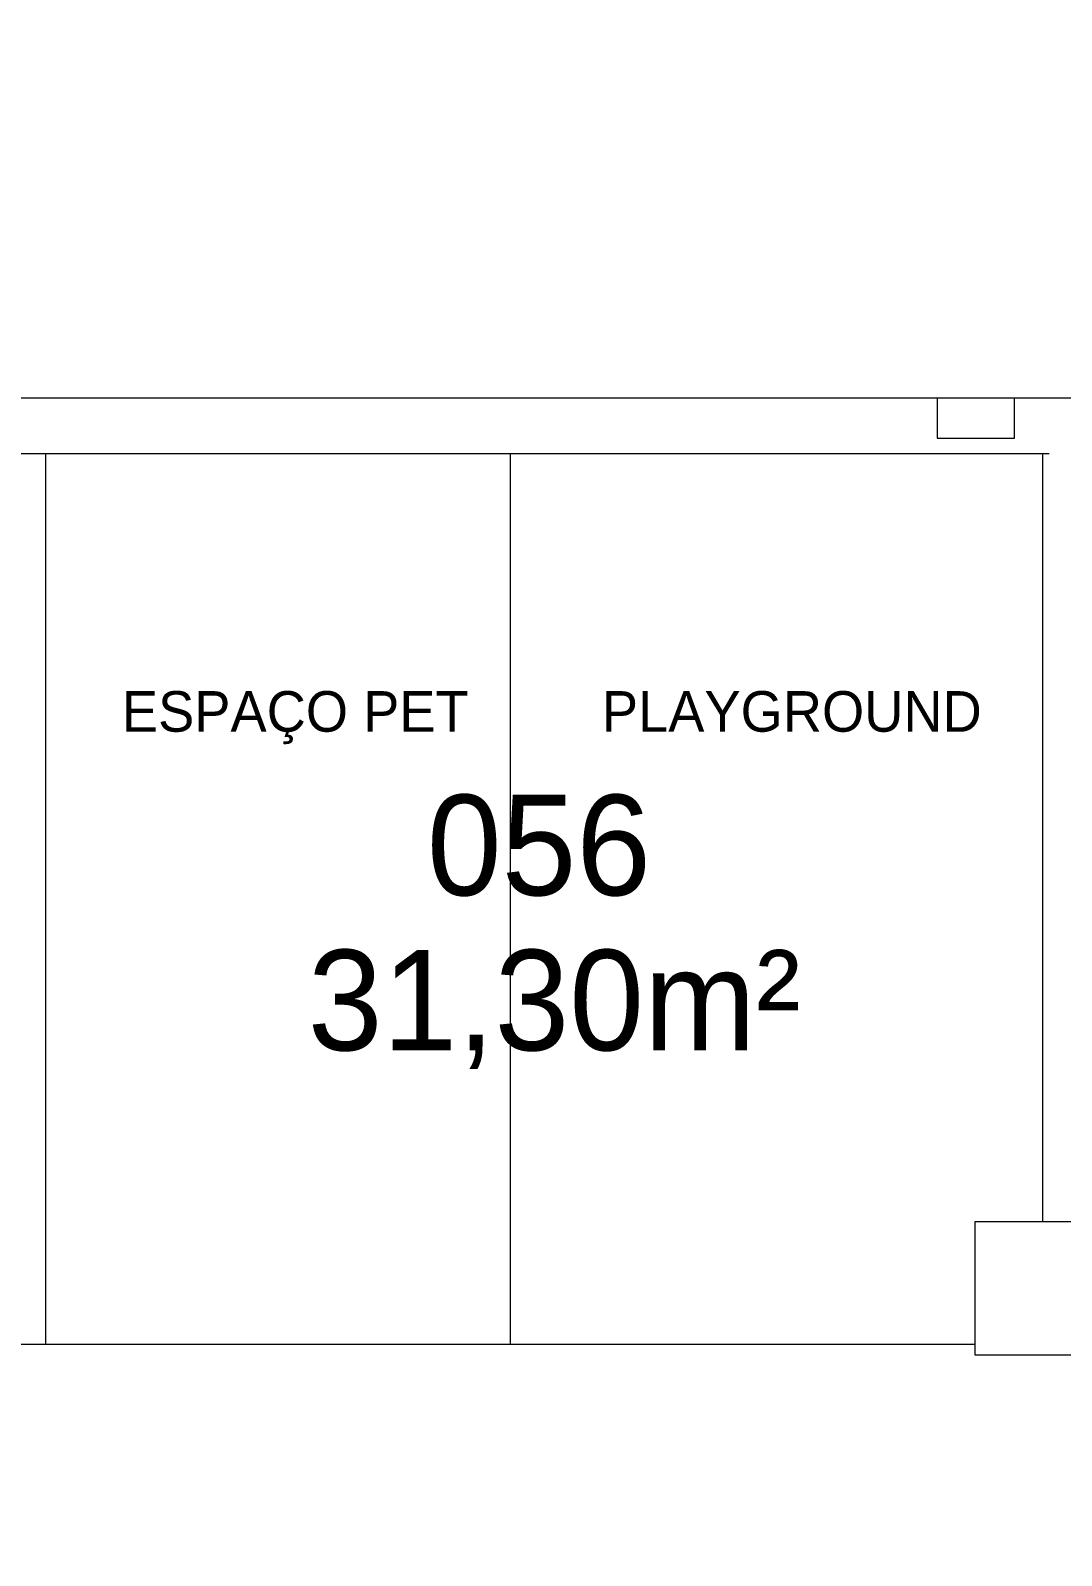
# Model space of a CAD drawing. Header units: metres. Extents: x 2999 to 3109, y 1752 to 1796.
# Drawn here: x 3085.73 to 3092.4, y 1766.64 to 1776.5 of the extents above; entities that cross this region are included whole.
import ezdxf

# ---------------------------------------------------------------- set-up
doc = ezdxf.new("R2010")
doc.units = ezdxf.units.M
doc.layers.add('PAREDES', color=7, linetype='Continuous')
doc.layers.add('VAGAS', color=253, linetype='Continuous')
doc.styles.add('PADRAO MK', font='')
doc.styles.add('ROMANS', font='romans', dxfattribs={"height": 0.16})
doc.styles.get("Standard").update_dxf_attribs({"font": 'arial.ttf'})
doc.styles.get('PADRAO MK').set_extended_font_data('AvantGarde Bk BT')
doc.dimstyles.new('Cota', dxfattribs={"dimtxt": 0.07, "dimasz": 0.08, "dimexe": 0.04, "dimexo": 0.04, "dimgap": 0.02, "dimtad": 1, "dimtxsty": 'Standard', "dimcen": 2.5, "dimclrd": 252, "dimclre": 252, "dimadec": 0, "dimazin": 0, "dimtfac": 1, "dimtmove": 0, "dimatfit": 3, "dimfxl": 1, "dimarcsym": 0})

# ---------------------------------------------------------------- blocks, each defined once
blk = doc.blocks.new('*D8')
at = {"layer": 'DEFPOINTS', "color": 0, "transparency": 16777216}
for p in [(3103.6223, 1794.6316), (2999.3766, 1774.0836), (3103.6223, 1773.8875)]:
    blk.add_point(p, dxfattribs=at)
at = {"layer": 'VAGAS', "color": 1, "lineweight": -2, "transparency": 16777216}
for p, q in [((2999.3766, 1774.3836), (2999.3766, 1795.1316)), ((3103.6223, 1774.1875), (3103.6223, 1795.1316)), ((2999.7266, 1794.6316), (3103.2723, 1794.6316))]:
    blk.add_line(p, q, dxfattribs=at)
at = {"layer": 'VAGAS', "color": 1, "transparency": 16777216}
for points in [[(2999.7266, 1794.6899), (2999.7266, 1794.5732), (2999.3766, 1794.6316)], [(3103.2723, 1794.6899), (3103.2723, 1794.5732), (3103.6223, 1794.6316)]]:
    blk.add_solid(points, dxfattribs=at)
at = {"layer": 'VAGAS', "color": 7, "transparency": 16777216, "insert": (3051.4994, 1795.4458), "char_height": 0.16, "attachment_point": 5, "style": 'ROMANS'}
blk.add_mtext('{\\H7.5x;104,25}', dxfattribs=at)
blk = doc.blocks.new('_ArchTick')
at = {"color": 0, "linetype": 'ByBlock', "const_width": 0.15}
blk.add_lwpolyline([(-0.5, -0.5), (0.5, 0.5)], dxfattribs=at)
blk = doc.blocks.new('*D9')
at = {"layer": 'DEFPOINTS', "color": 0, "transparency": 16777216}
for p in [(3055.0298, 1790.4896), (3101.0013, 1756.7775), (3108.2212, 1756.7775)]:
    blk.add_point(p, dxfattribs=at)
at = {"layer": 'VAGAS', "color": 1, "lineweight": -2, "transparency": 16777216}
for p, q in [((3055.3298, 1790.4896), (3108.7212, 1790.4896)), ((3108.2212, 1790.1396), (3108.2212, 1757.1275)), ((3101.3013, 1756.7775), (3108.7212, 1756.7775))]:
    blk.add_line(p, q, dxfattribs=at)
at = {"layer": 'VAGAS', "color": 1, "transparency": 16777216}
for points in [[(3108.1628, 1790.1396), (3108.2795, 1790.1396), (3108.2212, 1790.4896)], [(3108.1628, 1757.1275), (3108.2795, 1757.1275), (3108.2212, 1756.7775)]]:
    blk.add_solid(points, dxfattribs=at)
at = {"layer": 'VAGAS', "color": 7, "transparency": 16777216, "insert": (3107.4069, 1773.6336), "char_height": 0.16, "attachment_point": 5, "rotation": 90, "style": 'ROMANS'}
blk.add_mtext('{\\H7.5x;33,71}', dxfattribs=at)

msp = doc.modelspace()

# ---------------------------------------------------------------- linework, layer by layer
at = {"layer": 'PAREDES', "color": 253, "lineweight": 0}
for p, q in [((3074.4516, 1774.1275), (3102.6426, 1774.1275)), ((3091.5976, 1774.1275), (3091.5976, 1773.8675)), ((3092.0976, 1773.8675), (3092.0976, 1774.1275)), ((3091.5976, 1773.8675), (3092.0976, 1773.8675)), ((3084.2816, 1773.7675), (3092.3216, 1773.7675)), ((3085.8316, 1768.0075), (3085.8316, 1773.7675)), ((3088.8366, 1768.0075), (3088.8366, 1773.7675)), ((3092.2816, 1768.7975), (3092.2816, 1773.7675)), ((3092.4816, 1768.7975), (3091.8416, 1768.7975)), ((3091.8416, 1768.7975), (3091.8416, 1767.9375)), ((3084.0516, 1768.0075), (3085.8316, 1768.0075)), ((3085.8316, 1768.0075), (3091.8416, 1768.0075)), ((3091.8416, 1767.9375), (3092.4816, 1767.9375))]:
    msp.add_line(p, q, dxfattribs=at)

# ---------------------------------------------------------------- texts
at = {"layer": 'PAREDES', "color": 253, "lineweight": 0, "style": 'PADRAO MK'}
for s, height, p in [('ESPAÇO PET', 0.2625, (3086.3231, 1771.968)), ('PLAYGROUND', 0.2625, (3089.428, 1771.968)), ('056', 0.65, (3088.296, 1770.9102)), ('31,30m²', 0.65, (3087.5256, 1769.9073))]:
    msp.add_text(s, height=height, dxfattribs=at).set_placement(p)

# ---------------------------------------------------------------- dimensions: what is measured, and where the dimension line sits
at = {"layer": 'VAGAS', "color": 253}
dim = msp.add_linear_dim(base=(3103.6223, 1794.6316), p1=(2999.3766, 1774.0836), p2=(3103.6223, 1773.8875), text='{\\H7.5x;<>}', dimstyle='Cota', override={"dimtxt": 0.63, "dimasz": 0.35, "dimexe": 0.5, "dimexo": 0.3, "dimgap": 0.1, "dimtxsty": 'ROMANS', "dimblk1": 'ArchTick', "dimblk2": 'ArchTick', "dimclrd": 1, "dimclre": 1, "dimclrt": 7}, dxfattribs=at)
dim.commit()
dim.dimension.update_dxf_attribs({"geometry": '*D8', "text_midpoint": (3051.4994, 1795.4458)})
dim = msp.add_linear_dim(base=(3108.2212, 1756.7775), p1=(3055.0298, 1790.4896), p2=(3101.0013, 1756.7775), angle=270, text='{\\H7.5x;<>}', dimstyle='Cota', override={"dimtxt": 0.63, "dimasz": 0.35, "dimexe": 0.5, "dimexo": 0.3, "dimgap": 0.1, "dimtxsty": 'ROMANS', "dimblk1": 'ArchTick', "dimblk2": 'ArchTick', "dimclrd": 1, "dimclre": 1, "dimclrt": 7}, dxfattribs=at)
dim.commit()
dim.dimension.update_dxf_attribs({"geometry": '*D9', "text_midpoint": (3107.4069, 1773.6336)})

doc.saveas('drawing.dxf')
